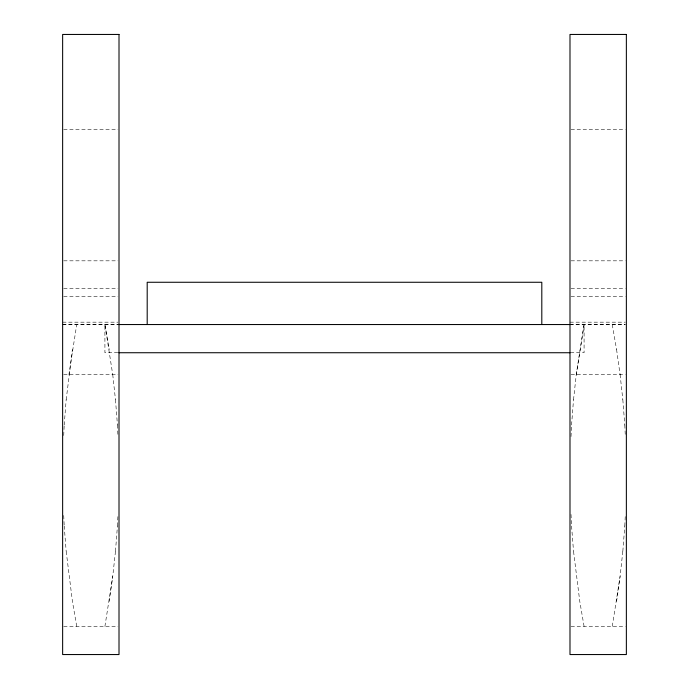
<?xml version="1.0" encoding="UTF-8"?>
<svg xmlns="http://www.w3.org/2000/svg" width="689" height="689" viewBox="0 0 689 689"><rect width="100%" height="100%" fill="white"/><g stroke="black" fill="none" stroke-linecap="round" stroke-linejoin="round"><path stroke-width="0.52" stroke-dasharray="3.44 2.58" d="M63.715 435.526L64.206 424.889M117.44 526.069L117.983 514.433M571.017 436.576L571.56 424.889M624.794 526.069L625.285 515.484M64.206 425.001L66.17 399.672M115.476 551.278L117.44 526.017M571.56 425.001L573.524 399.672M622.83 551.278L624.794 526.017M66.17 399.792L72.431 349.469M104.917 626.361L112.738 576.409L115.476 551.234M573.524 399.792L576.262 374.523L584.083 324.545L584.083 352.734L571.19 352.734M612.271 626.361L620.091 576.409L622.83 551.234M109.215 601.437L112.738 576.383M616.569 601.437L620.091 576.383M68.909 374.661L76.729 324.545M576.262 374.661L584.083 324.708M63.698 129.274L117.948 129.274M571.052 129.274L625.302 129.274M63.698 260.821L117.948 260.821M571.052 260.821L625.302 260.821M63.698 288.613L117.948 288.613M571.052 288.613L625.302 288.613M63.698 296.356L117.948 296.356M571.052 296.356L625.302 296.356M62.639 322.176L117.948 322.176M569.992 322.176L625.302 322.176M62.639 324.545L117.948 324.545M569.992 324.545L625.302 324.545M62.639 324.708L118 324.708M569.992 324.708L625.354 324.708M117.81 352.734L104.917 352.734L104.917 324.545L112.738 374.661M63.698 374.575L117.948 374.575M571.052 374.575L625.302 374.575M63.698 626.361L117.948 626.361M571.052 626.361L625.302 626.361M612.271 324.545L616.569 349.624M584.083 626.361L579.785 601.437L573.524 551.234M104.917 324.708L109.215 349.624M76.729 626.361L72.431 601.437L66.17 551.234M616.569 349.469L620.091 374.661M620.091 374.523L622.83 399.792M112.738 374.523L115.476 399.792M622.83 399.672L624.794 425.001M571.56 526.017L573.524 551.278M115.476 399.672L117.44 425.001M64.206 526.017L66.17 551.278M624.794 424.889L625.285 435.526M571.017 514.433L571.56 526.069M117.44 424.889L117.983 436.576M63.715 515.484L64.206 526.069"/><path stroke-width="1.03" d="M118.887 324.545L570.113 324.545M118.887 352.734L570.113 352.734M541.804 324.545L541.804 282.266L147.196 282.266L147.196 324.545M119.008 34.45L62.639 34.45L62.639 654.55L119.008 654.55L119.008 34.45M626.361 34.45L569.992 34.45L569.992 654.55L626.361 654.55L626.361 34.45"/></g></svg>
